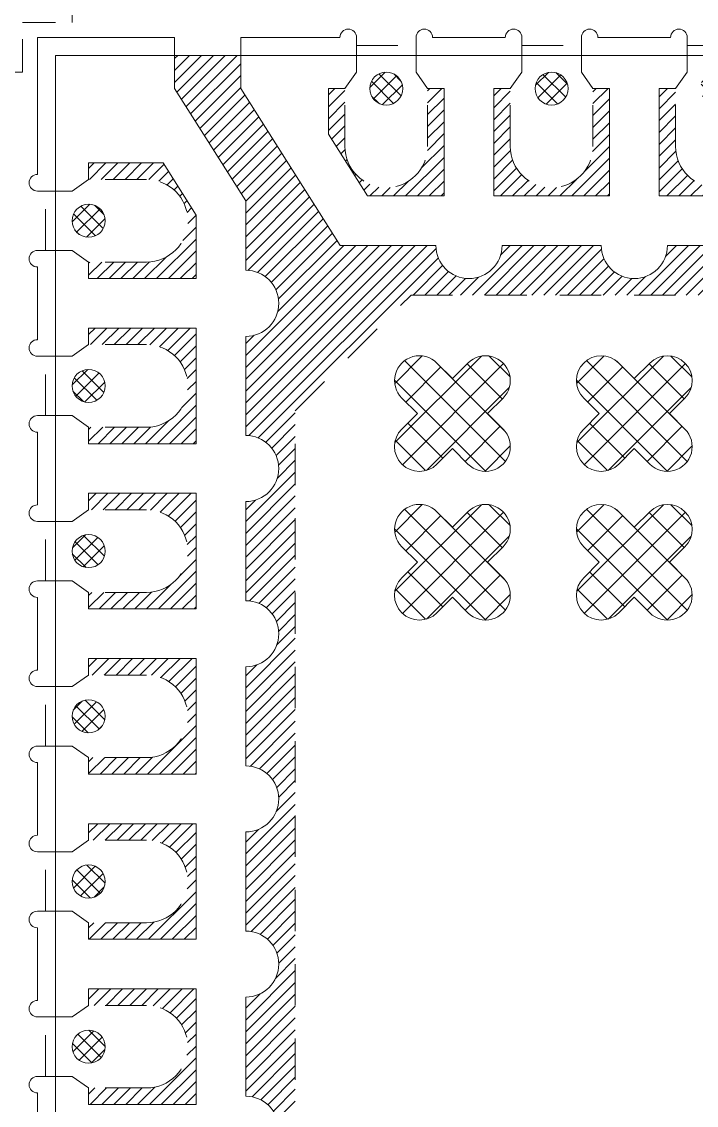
# Model space of a CAD drawing. Header units: millimetres. Extents: x 4471 to 10624, y 832 to 10725.
# Drawn here: x 4547.228 to 4549.268, y 1681.644 to 1684.924 of the extents above; entities that cross this region are included whole.
import ezdxf

# ---------------------------------------------------------------- set-up
doc = ezdxf.new("R2010")
doc.units = ezdxf.units.MM
doc.linetypes.add('HIDDEN', pattern=[0.375, 0.25, -0.125])
for name, color, linetype in [('1', 7, 'Continuous'), ('1D', 4, 'Continuous'), ('BOT', 4, 'Continuous'), ('ETCH', 4, 'Continuous'), ('HALF ETCH ON TOP SIDE', 6, 'Continuous'), ('PKG', 2, 'Continuous')]:
    doc.layers.add(name, color=color, linetype=linetype)
pattern_1 = [(45, (4227.805417, 1667.453815), (-0.0179605122, 0.0179605122), [])]

msp = doc.modelspace()

# ---------------------------------------------------------------- hatches: boundary and pattern name
at = {"layer": 'ETCH'}
h = msp.add_hatch(dxfattribs=at)
h.set_pattern_fill('ANSI31', color=256, scale=0.008, style=0)
h.set_pattern_definition([(45, (4570.453948, 1677.833242), (-0.017960512, 0.017960512), [])])
h.paths.add_polyline_path([(4547.6902, 1684.8214), (4547.8902, 1684.8214), (4547.8902, 1684.7214), (4548.1911, 1684.2464), (4548.4802, 1684.2464, 1), (4548.6802, 1684.2464), (4548.9802, 1684.2464, 1), (4549.1802, 1684.2464), (4549.4802, 1684.2464, 1), (4549.6802, 1684.2464), (4549.9694, 1684.2464), (4550.2702, 1684.7214), (4550.2702, 1684.8214), (4550.4702, 1684.8214), (4550.4702, 1684.7214), (4550.2552, 1684.382), (4550.2552, 1684.1714, 1), (4550.2552, 1683.9714), (4550.2552, 1683.6714, 1), (4550.2552, 1683.4714), (4550.2552, 1683.1714, 1), (4550.2552, 1682.9714), (4550.2552, 1682.6714, 1), (4550.2552, 1682.4714), (4550.2552, 1682.1714, 1), (4550.2552, 1681.9714), (4550.2552, 1681.6714, 1), (4550.2552, 1681.4714), (4550.2552, 1681.1714, 1), (4550.2552, 1680.9714), (4550.2552, 1680.6714, 1), (4550.2552, 1680.4714), (4550.2552, 1680.1714, 1), (4550.2552, 1679.9714), (4550.2552, 1679.6714, 1), (4550.2552, 1679.4714), (4550.2552, 1679.1714, 1), (4550.2552, 1678.9714), (4550.2552, 1678.6714, 1), (4550.2552, 1678.4714), (4550.2552, 1678.1714, 1), (4550.2552, 1677.9714), (4550.2552, 1677.6714, 1), (4550.2552, 1677.4714), (4550.2552, 1677.1714, 1), (4550.2552, 1676.9714), (4550.2552, 1676.6714, 1), (4550.2552, 1676.4714), (4550.2552, 1676.2609), (4550.4702, 1675.9214), (4550.4702, 1675.8214), (4550.2702, 1675.8214), (4550.2702, 1675.9214), (4549.9694, 1676.3964), (4549.6802, 1676.3964, 1), (4549.4802, 1676.3964), (4549.1802, 1676.3964, 1), (4548.9802, 1676.3964), (4548.6802, 1676.3964, 1), (4548.4802, 1676.3964), (4548.1911, 1676.3964), (4547.8902, 1675.9214), (4547.8902, 1675.8214), (4547.6902, 1675.8214), (4547.6902, 1675.9214), (4547.9052, 1676.2609), (4547.9052, 1676.4714, 1), (4547.9052, 1676.6714), (4547.9052, 1676.9714, 1), (4547.9052, 1677.1714), (4547.9052, 1677.4714, 1), (4547.9052, 1677.6714), (4547.9052, 1677.9714, 1), (4547.9052, 1678.1714), (4547.9052, 1678.4714, 1), (4547.9052, 1678.6714), (4547.9052, 1678.9714, 1), (4547.9052, 1679.1714), (4547.9052, 1679.4714, 1), (4547.9052, 1679.6714), (4547.9052, 1679.9714, 1), (4547.9052, 1680.1714), (4547.9052, 1680.4714, 1), (4547.9052, 1680.6714), (4547.9052, 1680.9714, 1), (4547.9052, 1681.1714), (4547.9052, 1681.4714, 1), (4547.9052, 1681.6714), (4547.9052, 1681.9714, 1), (4547.9052, 1682.1714), (4547.9052, 1682.4714, 1), (4547.9052, 1682.6714), (4547.9052, 1682.9714, 1), (4547.9052, 1683.1714), (4547.9052, 1683.4714, 1), (4547.9052, 1683.6714), (4547.9052, 1683.9714, 1), (4547.9052, 1684.1714), (4547.9052, 1684.382), (4547.6902, 1684.7214)])
h.paths.add_polyline_path([(4548.0552, 1683.7464), (4548.0552, 1676.5464), (4550.1052, 1676.5464), (4550.1052, 1684.0964), (4548.4052, 1684.0964)], flags=16)
at = {"layer": 'ETCH', "lineweight": 0}
h = msp.add_hatch(dxfattribs=at)
h.set_pattern_fill('ANSI31', color=256, scale=0.008, angle=360, style=0)
h.set_pattern_definition(pattern_1)
h.paths.add_polyline_path([(4548.1552, 1684.5834), (4548.1552, 1684.7214), (4548.2052, 1684.7214), (4548.2052, 1684.5464, 1), (4548.4552, 1684.5464), (4548.4552, 1684.7214), (4548.5052, 1684.7214), (4548.5052, 1684.3964), (4548.2736, 1684.3964)])
h.paths.add_polyline_path([(4548.6552, 1684.7214), (4548.6552, 1684.3964), (4549.0052, 1684.3964), (4549.0052, 1684.7214), (4548.9552, 1684.7214), (4548.9552, 1684.5464, -1), (4548.7052, 1684.5464), (4548.7052, 1684.7214)])
h.paths.add_polyline_path([(4549.6552, 1684.7214), (4549.6552, 1684.3964), (4549.8869, 1684.3964), (4550.0052, 1684.5834), (4550.0052, 1684.7214), (4549.9552, 1684.7214), (4549.9552, 1684.5464, -1), (4549.7052, 1684.5464), (4549.7052, 1684.7214)])
h.paths.add_polyline_path([(4549.1552, 1684.7214), (4549.1552, 1684.3964), (4549.5052, 1684.3964), (4549.5052, 1684.7214), (4549.4552, 1684.7214), (4549.4552, 1684.5464, -1), (4549.2052, 1684.5464), (4549.2052, 1684.7214)])
h = msp.add_hatch(dxfattribs=at)
h.set_pattern_fill('ANSI31', color=256, scale=0.008, style=0)
h.set_pattern_definition(pattern_1)
h.paths.add_polyline_path([(4547.4302, 1683.6464), (4547.7552, 1683.6464), (4547.7552, 1683.9964), (4547.4302, 1683.9964), (4547.4302, 1683.9464), (4547.6052, 1683.9464, -1), (4547.6052, 1683.6964), (4547.4302, 1683.6964)])
h.paths.add_polyline_path([(4547.4302, 1683.1464), (4547.7552, 1683.1464), (4547.7552, 1683.4964), (4547.4302, 1683.4964), (4547.4302, 1683.4464), (4547.6052, 1683.4464, -1), (4547.6052, 1683.1964), (4547.4302, 1683.1964)])
h.paths.add_polyline_path([(4547.4302, 1681.6464), (4547.7552, 1681.6464), (4547.7552, 1681.9964), (4547.4302, 1681.9964), (4547.4302, 1681.9464), (4547.6052, 1681.9464, -1), (4547.6052, 1681.6964), (4547.4302, 1681.6964)])
h.paths.add_polyline_path([(4547.4302, 1682.6464), (4547.7552, 1682.6464), (4547.7552, 1682.9964), (4547.4302, 1682.9964), (4547.4302, 1682.9464), (4547.6052, 1682.9464, -1), (4547.6052, 1682.6964), (4547.4302, 1682.6964)])
h.paths.add_polyline_path([(4547.4302, 1681.1464), (4547.7552, 1681.1464), (4547.7552, 1681.4964), (4547.4302, 1681.4964), (4547.4302, 1681.4464), (4547.6052, 1681.4464, -1), (4547.6052, 1681.1964), (4547.4302, 1681.1964)])
h.paths.add_polyline_path([(4547.4302, 1680.6464), (4547.7552, 1680.6464), (4547.7552, 1680.9964), (4547.4302, 1680.9964), (4547.4302, 1680.9464), (4547.6052, 1680.9464, -1), (4547.6052, 1680.6964), (4547.4302, 1680.6964)])
h.paths.add_polyline_path([(4547.4302, 1679.6464), (4547.7552, 1679.6464), (4547.7552, 1679.9964), (4547.4302, 1679.9964), (4547.4302, 1679.9464), (4547.6052, 1679.9464, -1), (4547.6052, 1679.6964), (4547.4302, 1679.6964)])
h.paths.add_polyline_path([(4547.4302, 1684.4964), (4547.4302, 1684.4464), (4547.6052, 1684.4464, -1), (4547.6052, 1684.1964), (4547.4302, 1684.1964), (4547.4302, 1684.1464), (4547.7552, 1684.1464), (4547.7552, 1684.3384), (4547.6552, 1684.4964)])
h.paths.add_polyline_path([(4547.4302, 1682.1464), (4547.7552, 1682.1464), (4547.7552, 1682.4964), (4547.4302, 1682.4964), (4547.4302, 1682.4464), (4547.6052, 1682.4464, -1), (4547.6052, 1682.1964), (4547.4302, 1682.1964)])
h.paths.add_polyline_path([(4547.4302, 1678.9964), (4547.4302, 1678.9464), (4547.6052, 1678.9464, -1), (4547.6052, 1678.6964), (4547.4302, 1678.6964), (4547.4302, 1678.6464), (4547.7552, 1678.6464), (4547.7552, 1678.9964)])
h.paths.add_polyline_path([(4547.4302, 1680.1464), (4547.7552, 1680.1464), (4547.7552, 1680.4964), (4547.4302, 1680.4964), (4547.4302, 1680.4464), (4547.6052, 1680.4464, -1), (4547.6052, 1680.1964), (4547.4302, 1680.1964)])
h.paths.add_polyline_path([(4547.4302, 1679.4964), (4547.4302, 1679.4464), (4547.6052, 1679.4464, -1), (4547.6052, 1679.1964), (4547.4302, 1679.1964), (4547.4302, 1679.1464), (4547.7552, 1679.1464), (4547.7552, 1679.4964)])
h.paths.add_polyline_path([(4547.4302, 1678.1464), (4547.7552, 1678.1464), (4547.7552, 1678.4964), (4547.4302, 1678.4964), (4547.4302, 1678.4464), (4547.6052, 1678.4464, -1), (4547.6052, 1678.1964), (4547.4302, 1678.1964)])
h.paths.add_polyline_path([(4547.4302, 1677.6464), (4547.7552, 1677.6464), (4547.7552, 1677.9964), (4547.4302, 1677.9964), (4547.4302, 1677.9464), (4547.6052, 1677.9464, -1), (4547.6052, 1677.6964), (4547.4302, 1677.6964)])
h.paths.add_polyline_path([(4547.4302, 1676.6464), (4547.7552, 1676.6464), (4547.7552, 1676.9964), (4547.4302, 1676.9964), (4547.4302, 1676.9464), (4547.6052, 1676.9464, -1), (4547.6052, 1676.6964), (4547.4302, 1676.6964)])
h.paths.add_polyline_path([(4547.4302, 1677.1464), (4547.7552, 1677.1464), (4547.7552, 1677.4964), (4547.4302, 1677.4964), (4547.4302, 1677.4464), (4547.6052, 1677.4464, -1), (4547.6052, 1677.1964), (4547.4302, 1677.1964)])
h.paths.add_polyline_path([(4547.6052, 1676.4464, -1), (4547.6052, 1676.1964), (4547.4302, 1676.1964), (4547.4302, 1676.1464), (4547.6552, 1676.1464), (4547.7552, 1676.3044), (4547.7552, 1676.4964), (4547.4302, 1676.4964), (4547.4302, 1676.4464)])
h = msp.add_hatch(dxfattribs=at)
h.set_pattern_fill('ANSI31', color=256, scale=0.008, style=0)
h.set_pattern_definition(pattern_1)
h.paths.add_polyline_path([(4547.4302, 1676.9964), (4547.7552, 1676.9964), (4547.7552, 1676.6464), (4547.4302, 1676.6464), (4547.4302, 1676.6964), (4547.6052, 1676.6964, 1), (4547.6052, 1676.9464), (4547.4302, 1676.9464)])
h.paths.add_polyline_path([(4547.4302, 1677.4964), (4547.7552, 1677.4964), (4547.7552, 1677.1464), (4547.4302, 1677.1464), (4547.4302, 1677.1964), (4547.6052, 1677.1964, 1), (4547.6052, 1677.4464), (4547.4302, 1677.4464)])
h.paths.add_polyline_path([(4547.4302, 1678.9964), (4547.7552, 1678.9964), (4547.7552, 1678.6464), (4547.4302, 1678.6464), (4547.4302, 1678.6964), (4547.6052, 1678.6964, 1), (4547.6052, 1678.9464), (4547.4302, 1678.9464)])
h.paths.add_polyline_path([(4547.4302, 1677.9964), (4547.7552, 1677.9964), (4547.7552, 1677.6464), (4547.4302, 1677.6464), (4547.4302, 1677.6964), (4547.6052, 1677.6964, 1), (4547.6052, 1677.9464), (4547.4302, 1677.9464)])
h.paths.add_polyline_path([(4547.4302, 1679.4964), (4547.7552, 1679.4964), (4547.7552, 1679.1464), (4547.4302, 1679.1464), (4547.4302, 1679.1964), (4547.6052, 1679.1964, 1), (4547.6052, 1679.4464), (4547.4302, 1679.4464)])
h.paths.add_polyline_path([(4547.4302, 1679.9964), (4547.7552, 1679.9964), (4547.7552, 1679.6464), (4547.4302, 1679.6464), (4547.4302, 1679.6964), (4547.6052, 1679.6964, 1), (4547.6052, 1679.9464), (4547.4302, 1679.9464)])
h.paths.add_polyline_path([(4547.4302, 1680.9964), (4547.7552, 1680.9964), (4547.7552, 1680.6464), (4547.4302, 1680.6464), (4547.4302, 1680.6964), (4547.6052, 1680.6964, 1), (4547.6052, 1680.9464), (4547.4302, 1680.9464)])
h.paths.add_polyline_path([(4547.4302, 1676.1464), (4547.4302, 1676.1964), (4547.6052, 1676.1964, 1), (4547.6052, 1676.4464), (4547.4302, 1676.4464), (4547.4302, 1676.4964), (4547.7552, 1676.4964), (4547.7552, 1676.3044), (4547.6552, 1676.1464)])
h.paths.add_polyline_path([(4547.4302, 1678.4964), (4547.7552, 1678.4964), (4547.7552, 1678.1464), (4547.4302, 1678.1464), (4547.4302, 1678.1964), (4547.6052, 1678.1964, 1), (4547.6052, 1678.4464), (4547.4302, 1678.4464)])
h.paths.add_polyline_path([(4547.4302, 1681.6464), (4547.4302, 1681.6964), (4547.6052, 1681.6964, 1), (4547.6052, 1681.9464), (4547.4302, 1681.9464), (4547.4302, 1681.9964), (4547.7552, 1681.9964), (4547.7552, 1681.6464)])
h.paths.add_polyline_path([(4547.4302, 1680.4964), (4547.7552, 1680.4964), (4547.7552, 1680.1464), (4547.4302, 1680.1464), (4547.4302, 1680.1964), (4547.6052, 1680.1964, 1), (4547.6052, 1680.4464), (4547.4302, 1680.4464)])
h.paths.add_polyline_path([(4547.4302, 1681.1464), (4547.4302, 1681.1964), (4547.6052, 1681.1964, 1), (4547.6052, 1681.4464), (4547.4302, 1681.4464), (4547.4302, 1681.4964), (4547.7552, 1681.4964), (4547.7552, 1681.1464)])
h.paths.add_polyline_path([(4547.4302, 1682.4964), (4547.7552, 1682.4964), (4547.7552, 1682.1464), (4547.4302, 1682.1464), (4547.4302, 1682.1964), (4547.6052, 1682.1964, 1), (4547.6052, 1682.4464), (4547.4302, 1682.4464)])
h.paths.add_polyline_path([(4547.4302, 1682.9964), (4547.7552, 1682.9964), (4547.7552, 1682.6464), (4547.4302, 1682.6464), (4547.4302, 1682.6964), (4547.6052, 1682.6964, 1), (4547.6052, 1682.9464), (4547.4302, 1682.9464)])
h.paths.add_polyline_path([(4547.4302, 1683.9964), (4547.7552, 1683.9964), (4547.7552, 1683.6464), (4547.4302, 1683.6464), (4547.4302, 1683.6964), (4547.6052, 1683.6964, 1), (4547.6052, 1683.9464), (4547.4302, 1683.9464)])
h.paths.add_polyline_path([(4547.4302, 1683.4964), (4547.7552, 1683.4964), (4547.7552, 1683.1464), (4547.4302, 1683.1464), (4547.4302, 1683.1964), (4547.6052, 1683.1964, 1), (4547.6052, 1683.4464), (4547.4302, 1683.4464)])
h.paths.add_polyline_path([(4547.6052, 1684.1964, 1), (4547.6052, 1684.4464), (4547.4302, 1684.4464), (4547.4302, 1684.4964), (4547.6552, 1684.4964), (4547.7552, 1684.3384), (4547.7552, 1684.1464), (4547.4302, 1684.1464), (4547.4302, 1684.1964)])
at = {"layer": 'HALF ETCH ON TOP SIDE', "linetype": 'ByBlock', "lineweight": 0}
h = msp.add_hatch(dxfattribs=at)
h.set_pattern_fill('ANSI37', color=256, scale=0.01)
h.set_pattern_definition([(45, (4427.12646, 1679.864763), (-0.02245064, 0.02245064), []), (135, (4427.12646, 1679.864763), (-0.02245064, -0.02245064), [])])
h.paths.add_polyline_path([(4548.3802, 1675.9214, 1), (4548.2802, 1675.9214, 1)])
h.paths.add_polyline_path([(4550.7802, 1676.3214, 1), (4550.6802, 1676.3214, 1)])
h.paths.add_polyline_path([(4550.7802, 1676.8214, 1), (4550.6802, 1676.8214, 1)])
h.paths.add_polyline_path([(4550.7802, 1677.3214, 1), (4550.6802, 1677.3214, 1)])
h.paths.add_polyline_path([(4550.7802, 1677.8214, 1), (4550.6802, 1677.8214, 1)])
h.paths.add_polyline_path([(4550.7802, 1678.3214, 1), (4550.6802, 1678.3214, 1)])
h.paths.add_polyline_path([(4550.7802, 1678.8214, 1), (4550.6802, 1678.8214, 1)])
h.paths.add_polyline_path([(4550.7802, 1679.3214, 1), (4550.6802, 1679.3214, 1)])
h.paths.add_polyline_path([(4550.7802, 1679.8214, 1), (4550.6802, 1679.8214, 1)])
h.paths.add_polyline_path([(4550.7802, 1680.3214, 1), (4550.6802, 1680.3214, 1)])
h.paths.add_polyline_path([(4550.7802, 1680.8214, 1), (4550.6802, 1680.8214, 1)])
h.paths.add_polyline_path([(4550.7802, 1681.3214, 1), (4550.6802, 1681.3214, 1)])
h.paths.add_polyline_path([(4547.4802, 1681.3214, 1), (4547.3802, 1681.3214, 1)])
h.paths.add_polyline_path([(4547.4802, 1680.8214, 1), (4547.3802, 1680.8214, 1)])
h.paths.add_polyline_path([(4547.4802, 1680.3214, 1), (4547.3802, 1680.3214, 1)])
h.paths.add_polyline_path([(4550.7802, 1681.8214, 1), (4550.6802, 1681.8214, 1)])
h.paths.add_polyline_path([(4550.7802, 1682.3214, 1), (4550.6802, 1682.3214, 1)])
h.paths.add_polyline_path([(4550.7802, 1682.8214, 1), (4550.6802, 1682.8214, 1)])
h.paths.add_polyline_path([(4550.7802, 1683.3214, 1), (4550.6802, 1683.3214, 1)])
h.paths.add_polyline_path([(4550.7802, 1683.8214, 1), (4550.6802, 1683.8214, 1)])
h.paths.add_polyline_path([(4547.4802, 1683.3214, 1), (4547.3802, 1683.3214, 1)])
h.paths.add_polyline_path([(4547.4802, 1682.8214, 1), (4547.3802, 1682.8214, 1)])
h.paths.add_polyline_path([(4547.4802, 1682.3214, 1), (4547.3802, 1682.3214, 1)])
h.paths.add_polyline_path([(4547.4802, 1681.8214, 1), (4547.3802, 1681.8214, 1)])
h.paths.add_polyline_path([(4547.4802, 1679.8214, 1), (4547.3802, 1679.8214, 1)])
h.paths.add_polyline_path([(4547.4802, 1679.3214, 1), (4547.3802, 1679.3214, 1)])
h.paths.add_polyline_path([(4548.8802, 1675.9214, 1), (4548.7802, 1675.9214, 1)])
h.paths.add_polyline_path([(4549.3802, 1675.9214, 1), (4549.2802, 1675.9214, 1)])
h.paths.add_polyline_path([(4549.8802, 1675.9214, 1), (4549.7802, 1675.9214, 1)])
h.paths.add_polyline_path([(4550.7802, 1684.3214, 1), (4550.6802, 1684.3214, 1)])
h.paths.add_polyline_path([(4549.3802, 1684.7214, 1), (4549.2802, 1684.7214, 1)])
h.paths.add_polyline_path([(4548.8802, 1684.7214, 1), (4548.7802, 1684.7214, 1)])
h.paths.add_polyline_path([(4548.3802, 1684.7214, 1), (4548.2802, 1684.7214, 1)])
h.paths.add_polyline_path([(4549.8802, 1684.7214, 1), (4549.7802, 1684.7214, 1)])
h.paths.add_polyline_path([(4547.4802, 1683.8214, 1), (4547.3802, 1683.8214, 1)])
h.paths.add_polyline_path([(4547.4802, 1678.8214, 1), (4547.3802, 1678.8214, 1)])
h.paths.add_polyline_path([(4547.4802, 1677.8214, 1), (4547.3802, 1677.8214, 1)])
h.paths.add_polyline_path([(4547.4802, 1678.3214, 1), (4547.3802, 1678.3214, 1)])
h.paths.add_polyline_path([(4547.4802, 1676.8214, 1), (4547.3802, 1676.8214, 1)])
h.paths.add_polyline_path([(4547.4802, 1684.3214, 1), (4547.3802, 1684.3214, 1)])
h.paths.add_polyline_path([(4547.4802, 1677.3214, 1), (4547.3802, 1677.3214, 1)])
h.paths.add_polyline_path([(4547.4802, 1676.3214, 1), (4547.3802, 1676.3214, 1)])
at = {"layer": 'HALF ETCH ON TOP SIDE', "linetype": 'ByBlock', "lineweight": 0, "ltscale": 100}
h = msp.add_hatch(dxfattribs=at)
h.set_pattern_fill('ANSI37', color=256, scale=0.02)
h.set_pattern_definition([(45, (-21383.92538, -2624.44441), (-0.0449012806, 0.0449012806), []), (135, (-21383.92538, -2624.44441), (-0.0449012806, -0.0449012806), [])])
h.paths.add_polyline_path([(4548.6363, 1683.7377), (4548.6833, 1683.7846, 1), (4548.5772, 1683.8907), (4548.5302, 1683.8437), (4548.4833, 1683.8907, 1), (4548.3772, 1683.7846), (4548.4242, 1683.7377), (4548.3772, 1683.6907, 1), (4548.4833, 1683.5846), (4548.5302, 1683.6316), (4548.5772, 1683.5846, 1), (4548.6833, 1683.6907)])
h = msp.add_hatch(dxfattribs=at)
h.set_pattern_fill('ANSI37', color=256, scale=0.02)
h.set_pattern_definition([(45, (-21383.37538, -2624.44441), (-0.0449012806, 0.0449012806), []), (135, (-21383.37538, -2624.44441), (-0.0449012806, -0.0449012806), [])])
h.paths.add_polyline_path([(4549.1863, 1683.7377), (4549.2333, 1683.7846, 1), (4549.1272, 1683.8907), (4549.0802, 1683.8437), (4549.0333, 1683.8907, 1), (4548.9272, 1683.7846), (4548.9742, 1683.7377), (4548.9272, 1683.6907, 1), (4549.0333, 1683.5846), (4549.0802, 1683.6316), (4549.1272, 1683.5846, 1), (4549.2333, 1683.6907)])
h = msp.add_hatch(dxfattribs=at)
h.set_pattern_fill('ANSI37', color=256, scale=0.02)
h.set_pattern_definition([(45, (-21383.92538, -2624.89441), (-0.0449012806, 0.0449012806), []), (135, (-21383.92538, -2624.89441), (-0.0449012806, -0.0449012806), [])])
h.paths.add_polyline_path([(4548.6363, 1683.2877), (4548.6833, 1683.3346, 1), (4548.5772, 1683.4407), (4548.5302, 1683.3937), (4548.4833, 1683.4407, 1), (4548.3772, 1683.3346), (4548.4242, 1683.2877), (4548.3772, 1683.2407, 1), (4548.4833, 1683.1346), (4548.5302, 1683.1816), (4548.5772, 1683.1346, 1), (4548.6833, 1683.2407)])
h = msp.add_hatch(dxfattribs=at)
h.set_pattern_fill('ANSI37', color=256, scale=0.02)
h.set_pattern_definition([(45, (-21383.37538, -2624.89441), (-0.0449012806, 0.0449012806), []), (135, (-21383.37538, -2624.89441), (-0.0449012806, -0.0449012806), [])])
h.paths.add_polyline_path([(4549.1863, 1683.2877), (4549.2333, 1683.3346, 1), (4549.1272, 1683.4407), (4549.0802, 1683.3937), (4549.0333, 1683.4407, 1), (4548.9272, 1683.3346), (4548.9742, 1683.2877), (4548.9272, 1683.2407, 1), (4549.0333, 1683.1346), (4549.0802, 1683.1816), (4549.1272, 1683.1346, 1), (4549.2333, 1683.2407)])

# ---------------------------------------------------------------- linework, layer by layer
at = {"lineweight": 0}
for p, q in [((4547.2752, 1684.8764, 0.0291), (4547.6902, 1684.8764, 0.0291)), ((4547.6902, 1684.7214, 0.0291), (4547.6902, 1684.8764, 0.0291)), ((4547.8902, 1684.7214, 0.0291), (4547.8902, 1684.8764, 0.0291)), ((4548.2402, 1684.8764, 0.0291), (4548.2402, 1684.7714, 0.0291)), ((4548.4202, 1684.7714, 0.0291), (4548.4202, 1684.8764, 0.0291)), ((4548.7402, 1684.8764, 0.0291), (4548.7402, 1684.7714, 0.0291)), ((4548.9202, 1684.7714, 0.0291), (4548.9202, 1684.8764, 0.0291)), ((4549.2402, 1684.8764, 0.0291), (4549.2402, 1684.7714, 0.0291)), ((4548.2402, 1684.7714, 0.0291), (4548.2052, 1684.7214, 0.0291)), ((4548.4552, 1684.7214, 0.0291), (4548.4202, 1684.7714, 0.0291)), ((4548.7402, 1684.7714, 0.0291), (4548.7052, 1684.7214, 0.0291)), ((4548.9552, 1684.7214, 0.0291), (4548.9202, 1684.7714, 0.0291)), ((4549.2402, 1684.7714, 0.0291), (4549.2052, 1684.7214, 0.0291)), ((4547.6902, 1684.7214, 0.0291), (4547.9052, 1684.382, 0.0291)), ((4547.8902, 1684.7214, 0.0291), (4548.1911, 1684.2464, 0.0291)), ((4548.1552, 1684.5834, 0.0291), (4548.1552, 1684.7214, 0.0291)), ((4548.1552, 1684.7214, 0.0291), (4548.2052, 1684.7214, 0.0291)), ((4548.4552, 1684.7214, 0.0291), (4548.5052, 1684.7214, 0.0291)), ((4548.5052, 1684.7214, 0.0291), (4548.5052, 1684.3964, 0.0291)), ((4548.7052, 1684.7214, 0.0291), (4548.6552, 1684.7214, 0.0291)), ((4548.6552, 1684.7214, 0.0291), (4548.6552, 1684.3964, 0.0291)), ((4549.0052, 1684.7214, 0.0291), (4548.9552, 1684.7214, 0.0291)), ((4549.0052, 1684.3964, 0.0291), (4549.0052, 1684.7214, 0.0291)), ((4549.2052, 1684.7214, 0.0291), (4549.1552, 1684.7214, 0.0291)), ((4549.1552, 1684.7214, 0.0291), (4549.1552, 1684.3964, 0.0291)), ((4548.1552, 1684.5834, 0.0291), (4548.2736, 1684.3964, 0.0291)), ((4547.6552, 1684.4964, 0.0291), (4547.4302, 1684.4964, 0.0291)), ((4547.4302, 1684.4964, 0.0291), (4547.4302, 1684.4464, 0.0291)), ((4547.6552, 1684.4964, 0.0291), (4547.7552, 1684.3384, 0.0291)), ((4547.3802, 1684.4114, 0.0291), (4547.4302, 1684.4464, 0.0291)), ((4547.3802, 1684.4114, 0.0291), (4547.2752, 1684.4114, 0.0291)), ((4547.9052, 1684.1714, 0.0291), (4547.9052, 1684.382, 0.0291)), ((4548.5052, 1684.3964, 0.0291), (4548.2736, 1684.3964, 0.0291)), ((4548.6552, 1684.3964, 0.0291), (4549.0052, 1684.3964, 0.0291)), ((4549.1552, 1684.3964, 0.0291), (4549.5052, 1684.3964, 0.0291)), ((4547.7552, 1684.1464, 0.0291), (4547.7552, 1684.3384, 0.0291)), ((4547.2752, 1684.2314, 0.0291), (4547.3802, 1684.2314, 0.0291)), ((4547.4302, 1684.1964, 0.0291), (4547.3802, 1684.2314, 0.0291)), ((4548.1911, 1684.2464, 0.0291), (4548.4802, 1684.2464, 0.0291)), ((4548.6802, 1684.2464, 0.0291), (4548.9802, 1684.2464, 0.0291)), ((4548.6802, 1684.2464, 0.0291), (4548.9802, 1684.2464, 0.0291)), ((4549.1802, 1684.2464, 0.0291), (4549.4802, 1684.2464, 0.0291)), ((4549.1802, 1684.2464, 0.0291), (4549.4802, 1684.2464, 0.0291)), ((4547.4302, 1684.1964, 0.0291), (4547.4302, 1684.1464, 0.0291)), ((4547.4302, 1684.1464, 0.0291), (4547.7552, 1684.1464, 0.0291)), ((4547.7552, 1683.9964, 0.0291), (4547.4302, 1683.9964, 0.0291)), ((4547.4302, 1683.9964, 0.0291), (4547.4302, 1683.9464, 0.0291)), ((4547.7552, 1683.6464, 0.0291), (4547.7552, 1683.9964, 0.0291)), ((4547.9052, 1683.6714, 0.0291), (4547.9052, 1683.9714, 0.0291)), ((4547.3802, 1683.9114, 0.0291), (4547.4302, 1683.9464, 0.0291)), ((4547.3802, 1683.9114, 0.0291), (4547.2752, 1683.9114, 0.0291)), ((4547.2752, 1683.7314, 0.0291), (4547.3802, 1683.7314, 0.0291)), ((4547.4302, 1683.6964, 0.0291), (4547.3802, 1683.7314, 0.0291)), ((4547.4302, 1683.6964, 0.0291), (4547.4302, 1683.6464, 0.0291)), ((4547.4302, 1683.6464, 0.0291), (4547.7552, 1683.6464, 0.0291)), ((4547.7552, 1683.4964, 0.0291), (4547.4302, 1683.4964, 0.0291)), ((4547.4302, 1683.4964, 0.0291), (4547.4302, 1683.4464, 0.0291)), ((4547.7552, 1683.1464, 0.0291), (4547.7552, 1683.4964, 0.0291)), ((4547.9052, 1683.1714, 0.0291), (4547.9052, 1683.4714, 0.0291)), ((4547.3802, 1683.4114, 0.0291), (4547.4302, 1683.4464, 0.0291)), ((4547.3802, 1683.4114, 0.0291), (4547.2752, 1683.4114, 0.0291)), ((4547.2752, 1683.2314, 0.0291), (4547.3802, 1683.2314, 0.0291)), ((4547.4302, 1683.1964, 0.0291), (4547.3802, 1683.2314, 0.0291)), ((4547.4302, 1683.1964, 0.0291), (4547.4302, 1683.1464, 0.0291)), ((4547.4302, 1683.1464, 0.0291), (4547.7552, 1683.1464, 0.0291)), ((4547.7552, 1682.9964, 0.0291), (4547.4302, 1682.9964, 0.0291)), ((4547.4302, 1682.9964, 0.0291), (4547.4302, 1682.9464, 0.0291)), ((4547.7552, 1682.6464, 0.0291), (4547.7552, 1682.9964, 0.0291)), ((4547.9052, 1682.6714, 0.0291), (4547.9052, 1682.9714, 0.0291)), ((4547.3802, 1682.9114, 0.0291), (4547.4302, 1682.9464, 0.0291)), ((4547.3802, 1682.9114, 0.0291), (4547.2752, 1682.9114, 0.0291)), ((4547.2752, 1682.7314, 0.0291), (4547.3802, 1682.7314, 0.0291)), ((4547.4302, 1682.6964, 0.0291), (4547.3802, 1682.7314, 0.0291)), ((4547.4302, 1682.6964, 0.0291), (4547.4302, 1682.6464, 0.0291)), ((4547.4302, 1682.6464, 0.0291), (4547.7552, 1682.6464, 0.0291)), ((4547.7552, 1682.4964, 0.0291), (4547.4302, 1682.4964, 0.0291)), ((4547.4302, 1682.4964, 0.0291), (4547.4302, 1682.4464, 0.0291)), ((4547.7552, 1682.1464, 0.0291), (4547.7552, 1682.4964, 0.0291)), ((4547.3802, 1682.4114, 0.0291), (4547.4302, 1682.4464, 0.0291)), ((4547.9052, 1682.1714, 0.0291), (4547.9052, 1682.4714, 0.0291)), ((4547.3802, 1682.4114, 0.0291), (4547.2752, 1682.4114, 0.0291)), ((4547.2752, 1682.2314, 0.0291), (4547.3802, 1682.2314, 0.0291)), ((4547.4302, 1682.1964, 0.0291), (4547.3802, 1682.2314, 0.0291)), ((4547.4302, 1682.1964, 0.0291), (4547.4302, 1682.1464, 0.0291)), ((4547.4302, 1682.1464, 0.0291), (4547.7552, 1682.1464, 0.0291)), ((4547.7552, 1681.9964, 0.0291), (4547.4302, 1681.9964, 0.0291)), ((4547.4302, 1681.9964, 0.0291), (4547.4302, 1681.9464, 0.0291)), ((4547.7552, 1681.6464, 0.0291), (4547.7552, 1681.9964, 0.0291)), ((4547.9052, 1681.6714, 0.0291), (4547.9052, 1681.9714, 0.0291)), ((4547.3802, 1681.9114, 0.0291), (4547.4302, 1681.9464, 0.0291)), ((4547.3802, 1681.9114, 0.0291), (4547.2752, 1681.9114, 0.0291)), ((4547.2752, 1681.7314, 0.0291), (4547.3802, 1681.7314, 0.0291)), ((4547.4302, 1681.6964, 0.0291), (4547.3802, 1681.7314, 0.0291)), ((4547.4302, 1681.6964, 0.0291), (4547.4302, 1681.6464, 0.0291)), ((4547.4302, 1681.6464, 0.0291), (4547.7552, 1681.6464, 0.0291))]:
    msp.add_line(p, q, dxfattribs=at)
at = {"lineweight": 0, "elevation": 0.0291}
for points in [[(4547.8902, 1684.8764), (4548.1902, 1684.8764)], [(4548.4702, 1684.8764), (4548.6902, 1684.8764)], [(4548.9702, 1684.8764), (4549.1902, 1684.8764)]]:
    msp.add_lwpolyline(points, dxfattribs=at)
at = {"linetype": 'ByBlock', "lineweight": 0, "ltscale": 100, "elevation": 0.0291}
for points in [[(4548.6833, 1683.7846, 1), (4548.5772, 1683.8907), (4548.5302, 1683.8437), (4548.4833, 1683.8907, 1), (4548.3772, 1683.7846), (4548.4242, 1683.7377), (4548.3772, 1683.6907, 1), (4548.4833, 1683.5846), (4548.5302, 1683.6316), (4548.5772, 1683.5846, 1), (4548.6833, 1683.6907), (4548.6363, 1683.7377)], [(4549.2333, 1683.7846, 1), (4549.1272, 1683.8907), (4549.0802, 1683.8437), (4549.0333, 1683.8907, 1), (4548.9272, 1683.7846), (4548.9742, 1683.7377), (4548.9272, 1683.6907, 1), (4549.0333, 1683.5846), (4549.0802, 1683.6316), (4549.1272, 1683.5846, 1), (4549.2333, 1683.6907), (4549.1863, 1683.7377)], [(4548.6833, 1683.3346, 1), (4548.5772, 1683.4407), (4548.5302, 1683.3937), (4548.4833, 1683.4407, 1), (4548.3772, 1683.3346), (4548.4242, 1683.2877), (4548.3772, 1683.2407, 1), (4548.4833, 1683.1346), (4548.5302, 1683.1816), (4548.5772, 1683.1346, 1), (4548.6833, 1683.2407), (4548.6363, 1683.2877)], [(4549.2333, 1683.3346, 1), (4549.1272, 1683.4407), (4549.0802, 1683.3937), (4549.0333, 1683.4407, 1), (4548.9272, 1683.3346), (4548.9742, 1683.2877), (4548.9272, 1683.2407, 1), (4549.0333, 1683.1346), (4549.0802, 1683.1816), (4549.1272, 1683.1346, 1), (4549.2333, 1683.2407), (4549.1863, 1683.2877)]]:
    msp.add_lwpolyline(points, format="xyb", close=True, dxfattribs=at)
at = {"linetype": 'ByBlock', "lineweight": 0}
for centre in [(4548.3302, 1684.7214, 0.0291), (4548.8302, 1684.7214, 0.0291), (4547.4302, 1684.3214, 0.0291), (4547.4302, 1683.8214, 0.0291), (4547.4302, 1683.3214, 0.0291), (4547.4302, 1682.8214, 0.0291), (4547.4302, 1682.3214, 0.0291), (4547.4302, 1681.8214, 0.0291)]:
    msp.add_circle(centre, 0.05, dxfattribs=at)
at = {"lineweight": 0}
for centre, radius, start, end in [((4548.2152, 1684.8764, 0.0291), 0.025, 0, 180), ((4548.4452, 1684.8764, 0.0291), 0.025, 0, 180), ((4548.7152, 1684.8764, 0.0291), 0.025, 0, 180), ((4548.9452, 1684.8764, 0.0291), 0.025, 0, 180), ((4549.2152, 1684.8764, 0.0291), 0.025, 0, 180), ((4548.5802, 1684.2464, 0.0291), 0.1, 180, 0), ((4549.0802, 1684.2464, 0.0291), 0.1, 180, 0), ((4547.9052, 1684.0714, 0.0291), 0.1, 270, 90), ((4547.9052, 1683.5714, 0.0291), 0.1, 270, 90), ((4547.9052, 1683.0714, 0.0291), 0.1, 270, 90), ((4547.9052, 1682.5714, 0.0291), 0.1, 270, 90), ((4547.9052, 1682.0714, 0.0291), 0.1, 270, 90), ((4547.9052, 1681.5714, 0.0291), 0.1, 270, 90)]:
    msp.add_arc(centre, radius, start, end, dxfattribs=at)
at = {"layer": '1', "color": 0, "lineweight": 9}
for p, q in [((4547.2752, 1684.4614, 0.0291), (4547.2752, 1684.8764, 0.0291)), ((4547.2752, 1684.1814, 0.0291), (4547.2752, 1683.9614, 0.0291)), ((4547.2752, 1683.6814, 0.0291), (4547.2752, 1683.4614, 0.0291)), ((4547.2752, 1683.1814, 0.0291), (4547.2752, 1682.9614, 0.0291)), ((4547.2752, 1682.6814, 0.0291), (4547.2752, 1682.4614, 0.0291)), ((4547.2752, 1682.1814, 0.0291), (4547.2752, 1681.9614, 0.0291)), ((4547.2752, 1681.6814, 0.0291), (4547.2752, 1681.4614, 0.0291))]:
    msp.add_line(p, q, dxfattribs=at)
at = {"layer": '1', "lineweight": 9}
for centre in [(4547.2752, 1684.4364, 0.0291), (4547.2752, 1684.2064, 0.0291), (4547.2752, 1683.9364, 0.0291), (4547.2752, 1683.7064, 0.0291), (4547.2752, 1683.4364, 0.0291), (4547.2752, 1683.2064, 0.0291), (4547.2752, 1682.9364, 0.0291), (4547.2752, 1682.7064, 0.0291), (4547.2752, 1682.4364, 0.0291), (4547.2752, 1682.2064, 0.0291), (4547.2752, 1681.9364, 0.0291), (4547.2752, 1681.7064, 0.0291)]:
    msp.add_arc(centre, 0.025, 90, 270, dxfattribs=at)
at = {"layer": '1D', "color": 4, "linetype": 'HIDDEN', "lineweight": 9, "ltscale": 0.2, "elevation": 0.0291}
msp.add_lwpolyline([(4547.1302, 1685.1714), (4547.1302, 1685.0214), (4546.9802, 1685.0214), (4546.9802, 1684.9214), (4547.1302, 1684.9214), (4547.1302, 1684.7714), (4547.2302, 1684.7714), (4547.2302, 1684.9214), (4547.3802, 1684.9214), (4547.3802, 1685.0214), (4547.2302, 1685.0214), (4547.2302, 1685.1714)], close=True, dxfattribs=at)
at = {"layer": '1D', "color": 4, "linetype": 'HIDDEN', "lineweight": 9, "ltscale": 0.5, "elevation": 0.0291}
for points in [[(4547.3002, 1684.2314), (4547.3002, 1684.4114)], [(4547.3002, 1683.7314), (4547.3002, 1683.9114)], [(4547.3002, 1683.2314), (4547.3002, 1683.4114)], [(4547.3002, 1682.7314), (4547.3002, 1682.9114)], [(4547.3002, 1682.2314), (4547.3002, 1682.4114)], [(4547.3002, 1681.7314), (4547.3002, 1681.9114)]]:
    msp.add_lwpolyline(points, dxfattribs=at)
at = {"layer": 'BOT', "color": 4, "linetype": 'HIDDEN', "lineweight": 0, "ltscale": 0.5}
for p, q in [((4548.2052, 1684.5464, 0.0291), (4548.2052, 1684.7214, 0.0291)), ((4548.4552, 1684.5464, 0.0291), (4548.4552, 1684.7214, 0.0291)), ((4548.7052, 1684.5464, 0.0291), (4548.7052, 1684.7214, 0.0291)), ((4548.9552, 1684.5464, 0.0291), (4548.9552, 1684.7214, 0.0291)), ((4549.2052, 1684.5464, 0.0291), (4549.2052, 1684.7214, 0.0291)), ((4547.6052, 1684.4464, 0.0291), (4547.4302, 1684.4464, 0.0291)), ((4547.6052, 1684.1964, 0.0291), (4547.4302, 1684.1964, 0.0291)), ((4547.6052, 1683.9464, 0.0291), (4547.4302, 1683.9464, 0.0291)), ((4547.6052, 1683.6964, 0.0291), (4547.4302, 1683.6964, 0.0291)), ((4547.6052, 1683.4464, 0.0291), (4547.4302, 1683.4464, 0.0291)), ((4547.6052, 1683.1964, 0.0291), (4547.4302, 1683.1964, 0.0291)), ((4547.6052, 1682.9464, 0.0291), (4547.4302, 1682.9464, 0.0291)), ((4547.6052, 1682.6964, 0.0291), (4547.4302, 1682.6964, 0.0291)), ((4547.6052, 1682.4464, 0.0291), (4547.4302, 1682.4464, 0.0291)), ((4547.6052, 1682.1964, 0.0291), (4547.4302, 1682.1964, 0.0291)), ((4547.6052, 1681.9464, 0.0291), (4547.4302, 1681.9464, 0.0291)), ((4547.6052, 1681.6964, 0.0291), (4547.4302, 1681.6964, 0.0291))]:
    msp.add_line(p, q, dxfattribs=at)
at = {"layer": 'BOT', "color": 4, "linetype": 'HIDDEN', "lineweight": 0, "ltscale": 0.5, "elevation": 0.0291}
for points in [[(4548.2402, 1684.8514), (4548.4202, 1684.8514)], [(4548.7402, 1684.8514), (4548.9202, 1684.8514)], [(4548.7402, 1684.8514), (4548.9202, 1684.8514)], [(4549.2402, 1684.8514), (4549.4202, 1684.8514)]]:
    msp.add_lwpolyline(points, dxfattribs=at)
msp.add_lwpolyline([(4548.0552, 1676.5464), (4548.0552, 1683.7464), (4548.4052, 1684.0964), (4550.1052, 1684.0964), (4550.1052, 1676.5464)], close=True, dxfattribs=at)
at = {"layer": 'BOT', "color": 4, "linetype": 'HIDDEN', "lineweight": 0, "ltscale": 0.5}
for centre, start, end in [((4548.3302, 1684.5464, 0.0291), 180, 0), ((4548.8302, 1684.5464, 0.0291), 180, 0), ((4549.3302, 1684.5464, 0.0291), 180, 0), ((4547.6052, 1684.3214, 0.0291), 270, 90), ((4547.6052, 1683.8214, 0.0291), 270, 90), ((4547.6052, 1683.3214, 0.0291), 270, 90), ((4547.6052, 1682.8214, 0.0291), 270, 90), ((4547.6052, 1682.3214, 0.0291), 270, 90), ((4547.6052, 1681.8214, 0.0291), 270, 90)]:
    msp.add_arc(centre, 0.125, start, end, dxfattribs=at)
at = {"layer": 'PKG', "linetype": 'Continuous', "lineweight": 9, "elevation": 0.0291}
msp.add_lwpolyline([(4547.3302, 1675.8214), (4547.3302, 1684.8214), (4550.8302, 1684.8214), (4550.8302, 1675.8214)], close=True, dxfattribs=at)
msp.add_lwpolyline([(4547.3302, 1675.8214), (4547.3302, 1684.8214), (4550.8302, 1684.8214), (4550.8302, 1675.8214)], close=True, dxfattribs=at)

doc.saveas('drawing.dxf')
